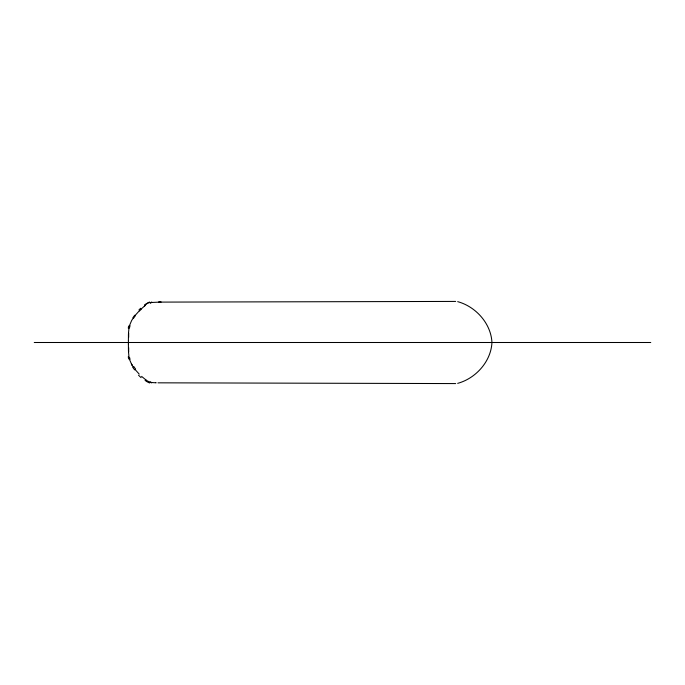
<?xml version="1.0" encoding="UTF-8"?>
<svg xmlns="http://www.w3.org/2000/svg" width="685" height="685" viewBox="0 0 685 685"><rect width="100%" height="100%" fill="white"/><g stroke="black" fill="none" stroke-linecap="round" stroke-linejoin="round"><path stroke-width="1.03" d="M128.403 340.454L128.403 343.87M128.403 340.531L128.455 335.376M128.455 335.522L128.48 334.22M128.463 335.085L128.472 334.648M128.48 334.391L128.506 333.372M128.506 333.569L128.523 333.073M128.523 332.936L128.96 328.098M133.301 317.926L132.625 318.987A27.357 19.856 -57.6 0 0 131.614 320.571L129.525 325.495A5.959 2.115 -68.9 0 0 129.388 325.854M135.082 315.485L139.406 310.707M141.016 309.149L144.27 306.298M144.364 306.221L145.443 305.399M150.049 302.847L150.083 302.83A2.132 0.685 -27.5 0 1 151.025 302.487A2.064 0.634 -28.8 0 0 150.126 302.736M457.683 383.352C475.733 378.428 491.059 361.509 491.941 342.5C491.059 323.491 475.733 306.572 457.683 301.648M151.376 302.487L159.262 302.136M161.078 302.102L455.671 301.426M34.25 342.5L650.75 342.5M455.679 383.574L157.961 382.829M156.257 382.778L155.743 382.769M155.478 382.761L151.385 382.513M149.861 382.076L149.587 381.956A9.042 3.913 30.4 0 1 145.965 380.038M150.049 382.153L150.083 382.17A2.123 0.668 27.5 0 0 151.025 382.504A2.055 0.634 28.8 0 1 150.126 382.273M146.008 380.004L141.581 376.373M139.235 374.121L135.082 369.515M133.181 366.895L132.094 365.122M129.525 359.505L131.494 364.052A26.15 17.108 58.1 0 0 132.154 365.088M128.994 357.159L128.523 351.927M128.532 352.099L128.489 351.028M128.497 351.328L128.48 350.617M128.48 350.78L128.463 350.146M128.472 350.352L128.446 348.956M128.446 349.042L128.403 344.469M128.403 343.819L128.403 344.546M128.669 333.115L128.669 337.362M128.669 347.637L128.669 351.884M128.677 358.966A9.17 4.512 64.4 0 1 128.292 356.705M129.559 359.505A5.934 2.038 69 0 1 129.448 359.12M135.63 369.061A34.387 31.493 57.5 0 1 133.78 366.501M141.093 377.649A34.969 16.457 48.9 0 1 138.516 375.2M150.991 382.127A7.244 2.397 30.4 0 1 150.623 382.042M151.608 382.821A7.244 2.834 35.1 0 1 151.197 382.787M149.715 382.983A9.111 4.804 33.2 0 1 145.083 380.372M134.654 369.866A34.387 32.76 58.7 0 1 132.727 367.203M132.034 365.156A26.15 17.245 58.1 0 1 131.434 364.077M130.03 359.317A9.17 3.391 68.6 0 1 129.611 357.544M128.754 328.192A16.329 8.785 -62.1 0 1 128.806 327.798M128.3 328.158A9.188 4.53 -64.3 0 1 128.669 326.034M133.626 318.14A34.438 32.127 -57.8 0 1 135.382 315.734M138.952 309.92A34.498 15.327 -48.4 0 1 140.665 308.284M144.86 305.005A9.778 4.958 -29.4 0 1 149.613 302.427M150.563 303.027A7.355 2.423 -30.3 0 1 150.991 302.933M158.766 301.914A39.182 2.783 -0.7 0 1 160.752 301.871M159.194 302.102A39.182 2.586 -0.7 0 1 161.026 302.068M151.248 302.145A7.355 2.937 -35.8 0 1 151.71 302.111M144.775 304.945A9.778 5.18 -33.3 0 1 149.63 302.025M139.535 310.93A34.498 14.205 -48.1 0 1 141.119 309.406M132.967 317.703A34.438 32.914 -58.8 0 1 134.774 315.228M129.628 327.447A9.188 3.391 -68.6 0 1 130.039 325.683M129.182 327.995A16.329 8.425 -63.2 0 1 129.225 327.747"/></g></svg>
